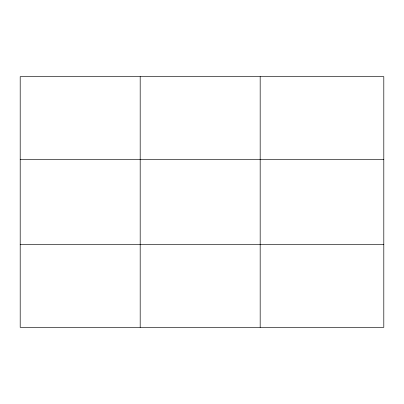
<?xml version="1.0" encoding="UTF-8"?>
<svg xmlns="http://www.w3.org/2000/svg" width="404" height="404" viewBox="0 0 404 404"><rect width="100%" height="100%" fill="white"/><g stroke="black" fill="none" stroke-linecap="round" stroke-linejoin="round"><path stroke-width="0.61" d="M140.188 327.336L140.188 76.664M260.176 327.336L260.176 76.664M383.8 244.612L383.8 327.336L20.2 327.336L20.2 76.664L383.8 76.664L383.8 244.612L20.2 244.612M20.2 159.388L383.8 159.388"/></g></svg>
